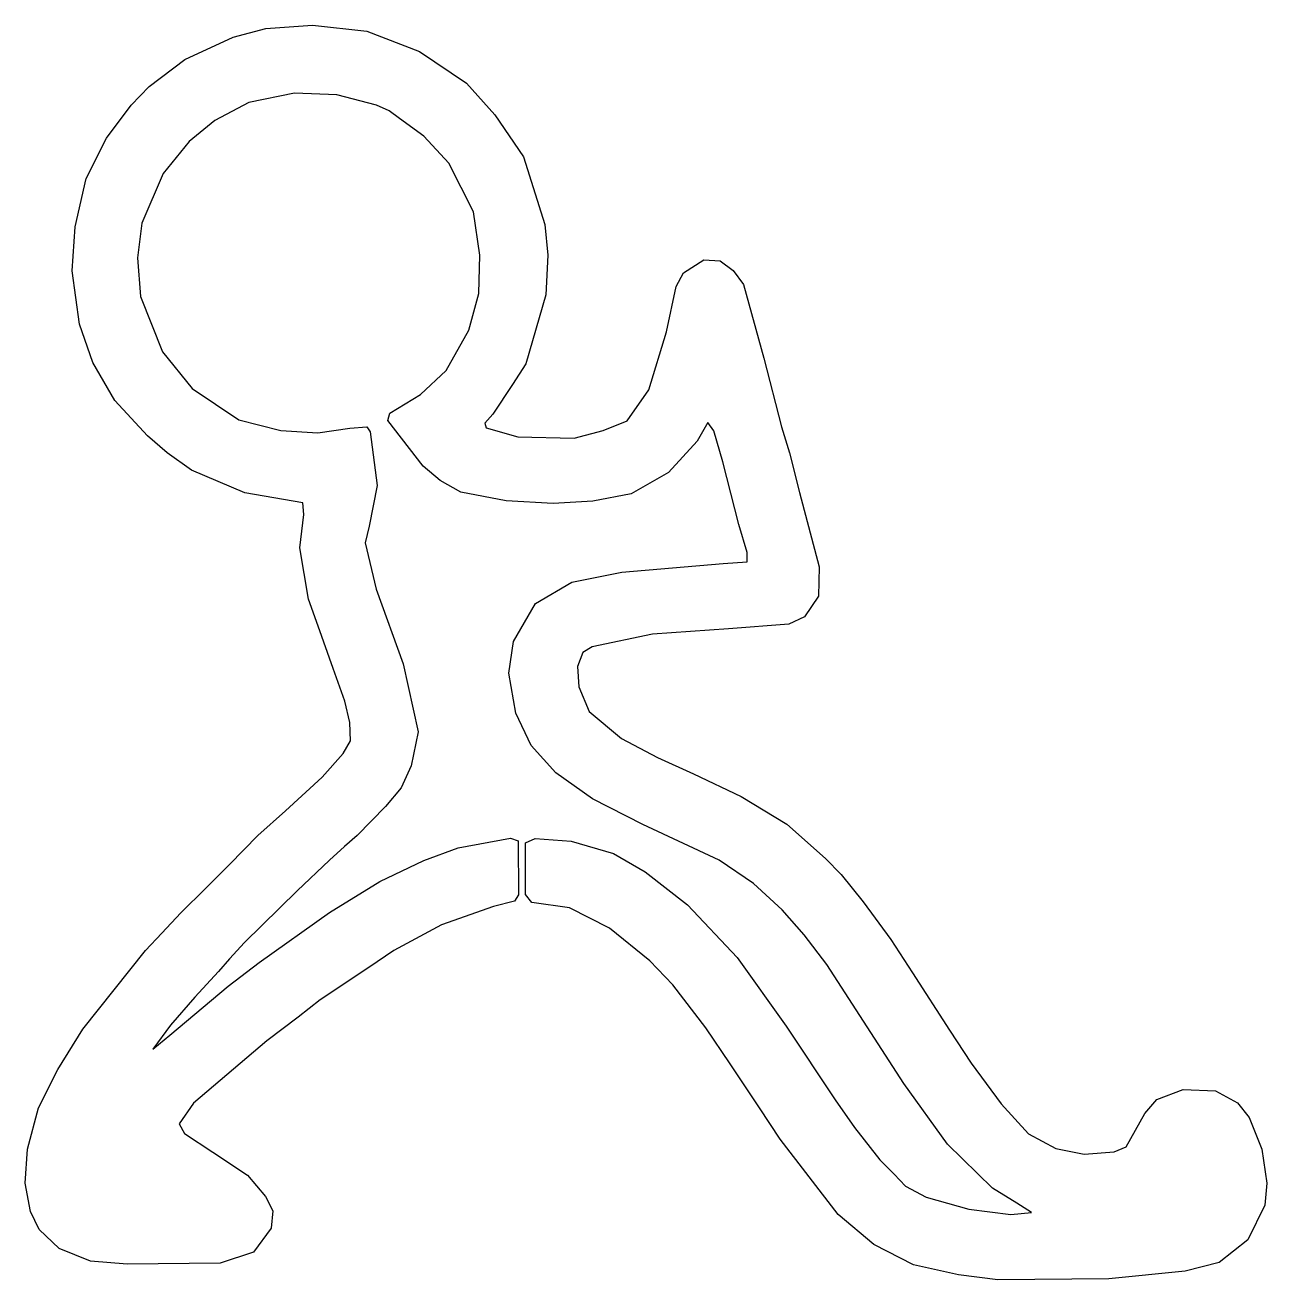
# Model space of a CAD drawing. Header units: metres. Extents: x 6 to 109, y 5 to 109.
import ezdxf

# ---------------------------------------------------------------- set-up
doc = ezdxf.new("R2010")
doc.units = ezdxf.units.M

msp = doc.modelspace()

# ---------------------------------------------------------------- linework, layer by layer
at = {"linetype": 'Continuous', "flags": 128}
msp.add_lwpolyline([(5.673019, 13.248039), (5.868469, 16.07621), (6.779457, 19.50032), (8.391018, 22.655426), (10.44986, 26.013245), (15.637096, 32.526001), (17.004978, 33.974792), (18.576931, 35.652847), (20.649296, 37.697144), (22.599293, 39.647141), (24.952366, 42.06073), (27.241032, 44.105408), (30.301792, 46.894638), (32.018078, 48.85994), (32.627445, 49.902878), (32.596149, 51.437851), (32.18121, 53.189575), (31.211201, 55.902908), (29.946239, 59.404602), (29.161152, 61.652832), (28.43951, 65.913803), (28.759899, 68.668564), (28.683178, 69.628067), (23.888035, 70.463058), (19.475346, 72.33371), (17.438313, 73.763321), (15.817959, 75.176315), (13.11385, 78.10553), (11.28981, 81.264816), (10.194538, 84.43013), (9.573017, 88.8647), (9.821659, 92.508102), (10.724159, 96.506912), (12.427738, 99.868698), (14.4669, 102.596207), (15.964642, 104.126099), (18.923046, 106.373398), (22.923519, 108.2229), (25.630192, 108.947495), (29.502369, 109.227402), (33.99052, 108.732193), (38.354206, 107.029205), (42.241093, 104.416092), (44.588505, 101.780197), (46.977139, 98.318832), (48.73782, 92.712845), (49.002369, 90.160721), (48.817692, 86.878738), (47.165363, 81.164413), (46.068134, 79.444962), (44.429539, 76.972641), (43.766369, 76.247147), (43.88084, 75.858765), (46.501209, 75.093277), (51.163654, 74.999435), (53.57687, 75.619583), (55.565128, 76.437912), (57.35886, 78.987549), (58.824657, 83.805115), (59.623379, 87.556381), (60.227139, 88.684189), (61.930729, 89.780228), (63.261051, 89.685699), (64.344498, 88.901566), (65.215347, 87.740372), (66.903244, 81.628265), (68.369629, 75.944656), (69.017136, 73.775497), (69.856033, 70.497726), (71.473495, 64.315201), (71.413544, 61.899551), (70.271866, 60.189148), (68.976028, 59.570389), (63.952366, 59.177399), (57.661213, 58.751877), (52.675114, 57.68663), (51.90485, 57.223618), (51.452244, 56.078232), (51.560993, 54.36937), (52.406269, 52.325211), (55.088848, 50.097214), (58.073559, 48.531921), (61.055164, 47.180206), (65.005249, 45.280273), (68.786926, 42.995285), (71.999298, 40.140976), (73.299286, 38.840988), (75.132095, 36.557114), (77.4189, 33.427261), (79.21254, 30.670898), (82.276932, 25.935303), (84.071747, 23.180122), (86.571182, 19.829544), (87.693924, 18.568993), (88.820694, 17.322472), (91.101425, 16.126465), (93.428589, 15.636971), (95.92601, 15.855042), (96.919266, 16.24382), (98.477585, 19.018845), (99.469955, 20.193146), (101.655655, 21.005325), (104.322968, 20.897995), (106.154861, 19.913544), (107.120773, 18.677071), (108.148361, 16.056755), (108.581665, 13.241844), (108.417267, 11.427017), (107.000366, 8.546043), (104.614365, 6.680824), (101.807175, 5.939255), (95.493576, 5.319504), (86.279083, 5.227402), (83.019028, 5.660736), (79.291748, 6.483444), (76.000946, 8.174225), (73.059006, 10.650696), (68.255798, 16.897514), (66.519913, 19.494942), (64.102692, 23.144409), (62.088505, 26.113541), (59.363361, 29.671707), (57.451344, 31.659698), (54.114819, 34.389847), (50.799503, 36.057877), (47.655445, 36.515091), (47.139713, 37.165085), (47.149639, 41.448074), (47.944874, 41.818588), (50.917599, 41.592636), (54.443539, 40.568573), (57.04929, 39.057648), (60.574863, 36.299896), (64.674713, 31.949753), (68.744446, 26.269485), (72.805084, 20.14679), (74.410416, 17.852104), (76.516449, 15.191483), (77.688873, 13.980576), (78.637375, 12.989143), (80.348145, 12.089844), (83.886047, 11.077759), (87.350967, 10.644432), (89.084564, 10.804733), (87.860184, 11.585243), (85.853287, 12.828331), (82.122482, 16.464172), (78.505096, 21.513474), (72.116776, 31.375153), (70.233124, 33.824814), (68.413193, 35.904907), (66.037476, 38.079163), (63.204304, 40.01268), (56.85265, 42.977676), (52.686726, 45.095108), (49.652729, 47.261078), (47.621227, 49.527512), (46.345249, 52.186935), (45.763325, 55.502243), (46.153538, 58.141541), (47.981113, 61.281982), (50.981876, 63.047882), (55.12949, 63.883606), (63.519039, 64.593704), (65.519684, 64.754929), (65.505066, 65.508194), (64.824646, 67.849655), (63.501453, 73.026459), (62.751568, 75.608627), (62.261257, 76.28212), (61.381214, 74.74855), (58.996349, 72.150085), (55.908054, 70.389664), (52.719074, 69.760696), (49.435703, 69.577393), (45.541294, 69.799667), (41.793156, 70.51947), (40.065311, 71.473679), (38.667027, 72.6754), (35.724735, 76.457169), (35.894245, 77.061905), (38.450642, 78.612473), (40.57304, 80.606705), (42.440517, 83.939255), (43.275539, 86.994186), (43.367634, 90.159348), (42.837635, 93.745987), (40.801128, 97.776154), (38.723988, 100.032349), (36.708515, 101.483536), (35.838009, 102.119629), (34.792713, 102.602798), (31.51025, 103.435303), (27.995281, 103.584503), (24.222202, 102.807602), (21.386921, 101.309494), (19.265347, 99.566513), (17.114155, 96.915588), (15.356617, 92.823151), (14.985706, 89.938324), (15.237499, 86.729172), (17.07053, 82.144272), (19.529316, 79.104355), (23.372868, 76.52066), (26.874599, 75.616287), (29.934307, 75.428787), (32.577442, 75.818283), (33.98357, 75.918594), (34.273014, 75.513412), (34.861576, 71.076828), (34.189945, 67.706497), (33.846455, 66.327393), (34.764217, 62.489243), (37.004124, 56.27916), (38.256809, 50.657883), (37.66988, 47.841934), (36.8326, 45.997162), (35.539814, 44.473282), (33.185703, 42.06073), (32.140354, 41.156082), (30.894466, 40.018631), (28.227032, 37.486069), (23.868, 33.178436), (22.607021, 31.839417), (21.702366, 30.794067), (19.728497, 28.651276), (17.711308, 26.335144), (16.247448, 24.34948), (17.675228, 25.504539), (22.490047, 29.573044), (25.067432, 31.54567), (30.901035, 35.678726), (35.061131, 38.235306), (38.718983, 39.994125), (41.562305, 41.050781), (45.905827, 41.834488), (46.526928, 41.617325), (46.556202, 37.140594), (46.240459, 36.624741), (44.480137, 36.182602), (40.169315, 34.643784), (36.219044, 32.527405), (34.158298, 31.121475), (30.117329, 28.44577), (28.30048, 27.012619), (25.717319, 25.045799), (19.630749, 19.865685), (18.451099, 18.168579), (18.893421, 17.367722), (21.239819, 15.81485), (24.102482, 13.910843), (25.585377, 12.145493), (26.190159, 10.943138), (26.069981, 9.526451), (24.605335, 7.534492), (21.825176, 6.621262), (14.119038, 6.527405), (11.079967, 6.773758), (8.500584, 7.842278), (6.84985, 9.406128), (6.130493, 10.889214), (5.673019, 13.248039)], dxfattribs=at)

doc.saveas('drawing.dxf')
